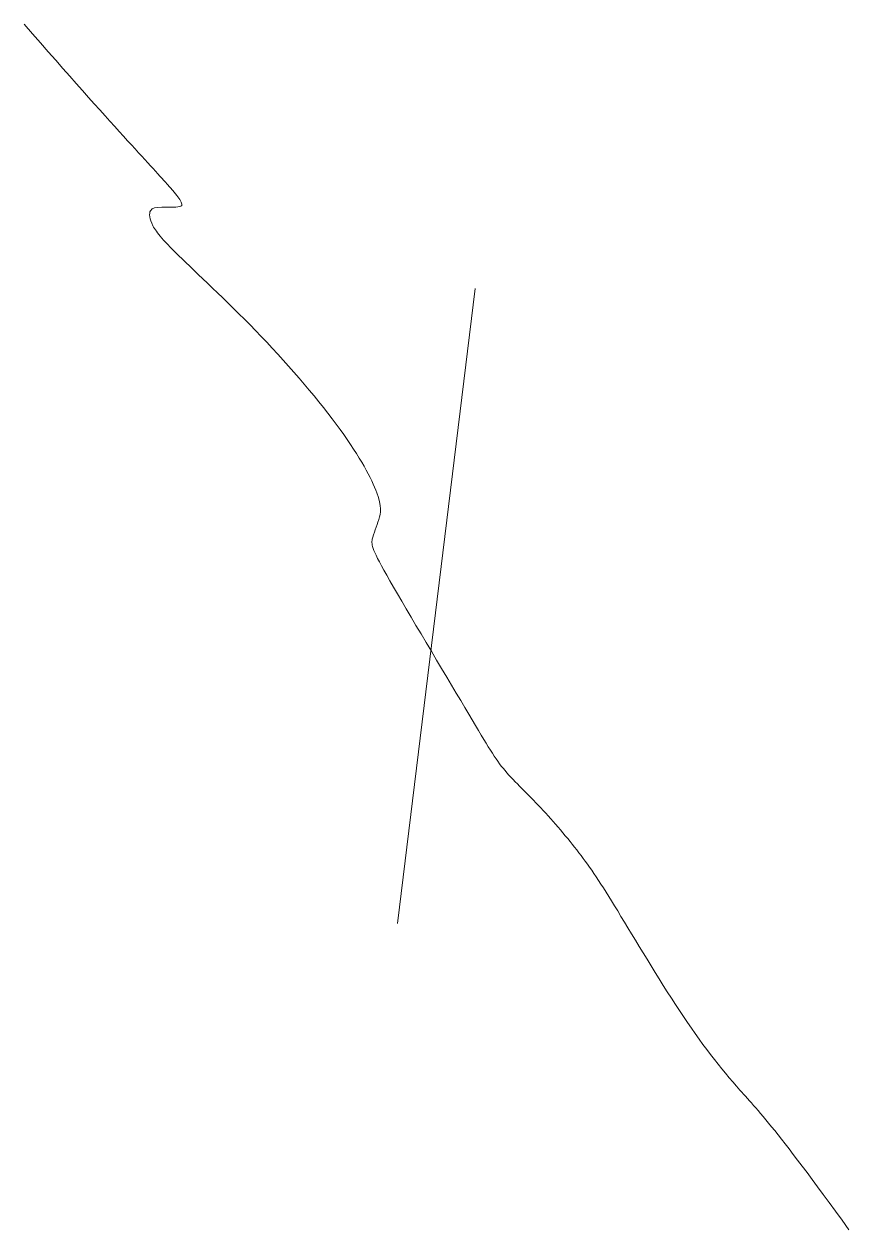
# Model space of a CAD drawing. Header units: feet. Extents: x 3.28 to 4.41, y 6.12 to 7.77.
import ezdxf

# ---------------------------------------------------------------- set-up
doc = ezdxf.new("R2010")
doc.units = ezdxf.units.FT
doc.header["$MEASUREMENT"] = 0
doc.layers.add('HIDDEN', color=7, linetype='Continuous', lineweight=15, plot=False)
doc.layers.add('TEXTM', color=2, linetype='Continuous', lineweight=15)

msp = doc.modelspace()

# ---------------------------------------------------------------- linework, layer by layer
at = {"layer": 'HIDDEN'}
msp.add_lwpolyline([(3.8968, 7.4061), (3.7908, 6.5376)], dxfattribs=at)
at = {"layer": 'TEXTM'}
msp.add_open_spline([(3.2803, 7.7675), (3.4051, 7.6242), (3.5002, 7.5255), (3.4975, 7.5162), (3.4659, 7.5175), (3.4502, 7.5157), (3.452, 7.4938), (3.4801, 7.4599), (3.6055, 7.3444), (3.7244, 7.2048), (3.7709, 7.116), (3.7666, 7.0909), (3.7537, 7.0609), (3.7566, 7.0437), (3.9022, 6.8012), (3.9316, 6.7489), (3.9826, 6.7023), (4.0385, 6.637), (4.0785, 6.5788), (4.1727, 6.4184), (4.2554, 6.3084), (4.305, 6.2624), (4.4079, 6.1186)], degree=3, dxfattribs=at)

doc.saveas('drawing.dxf')
